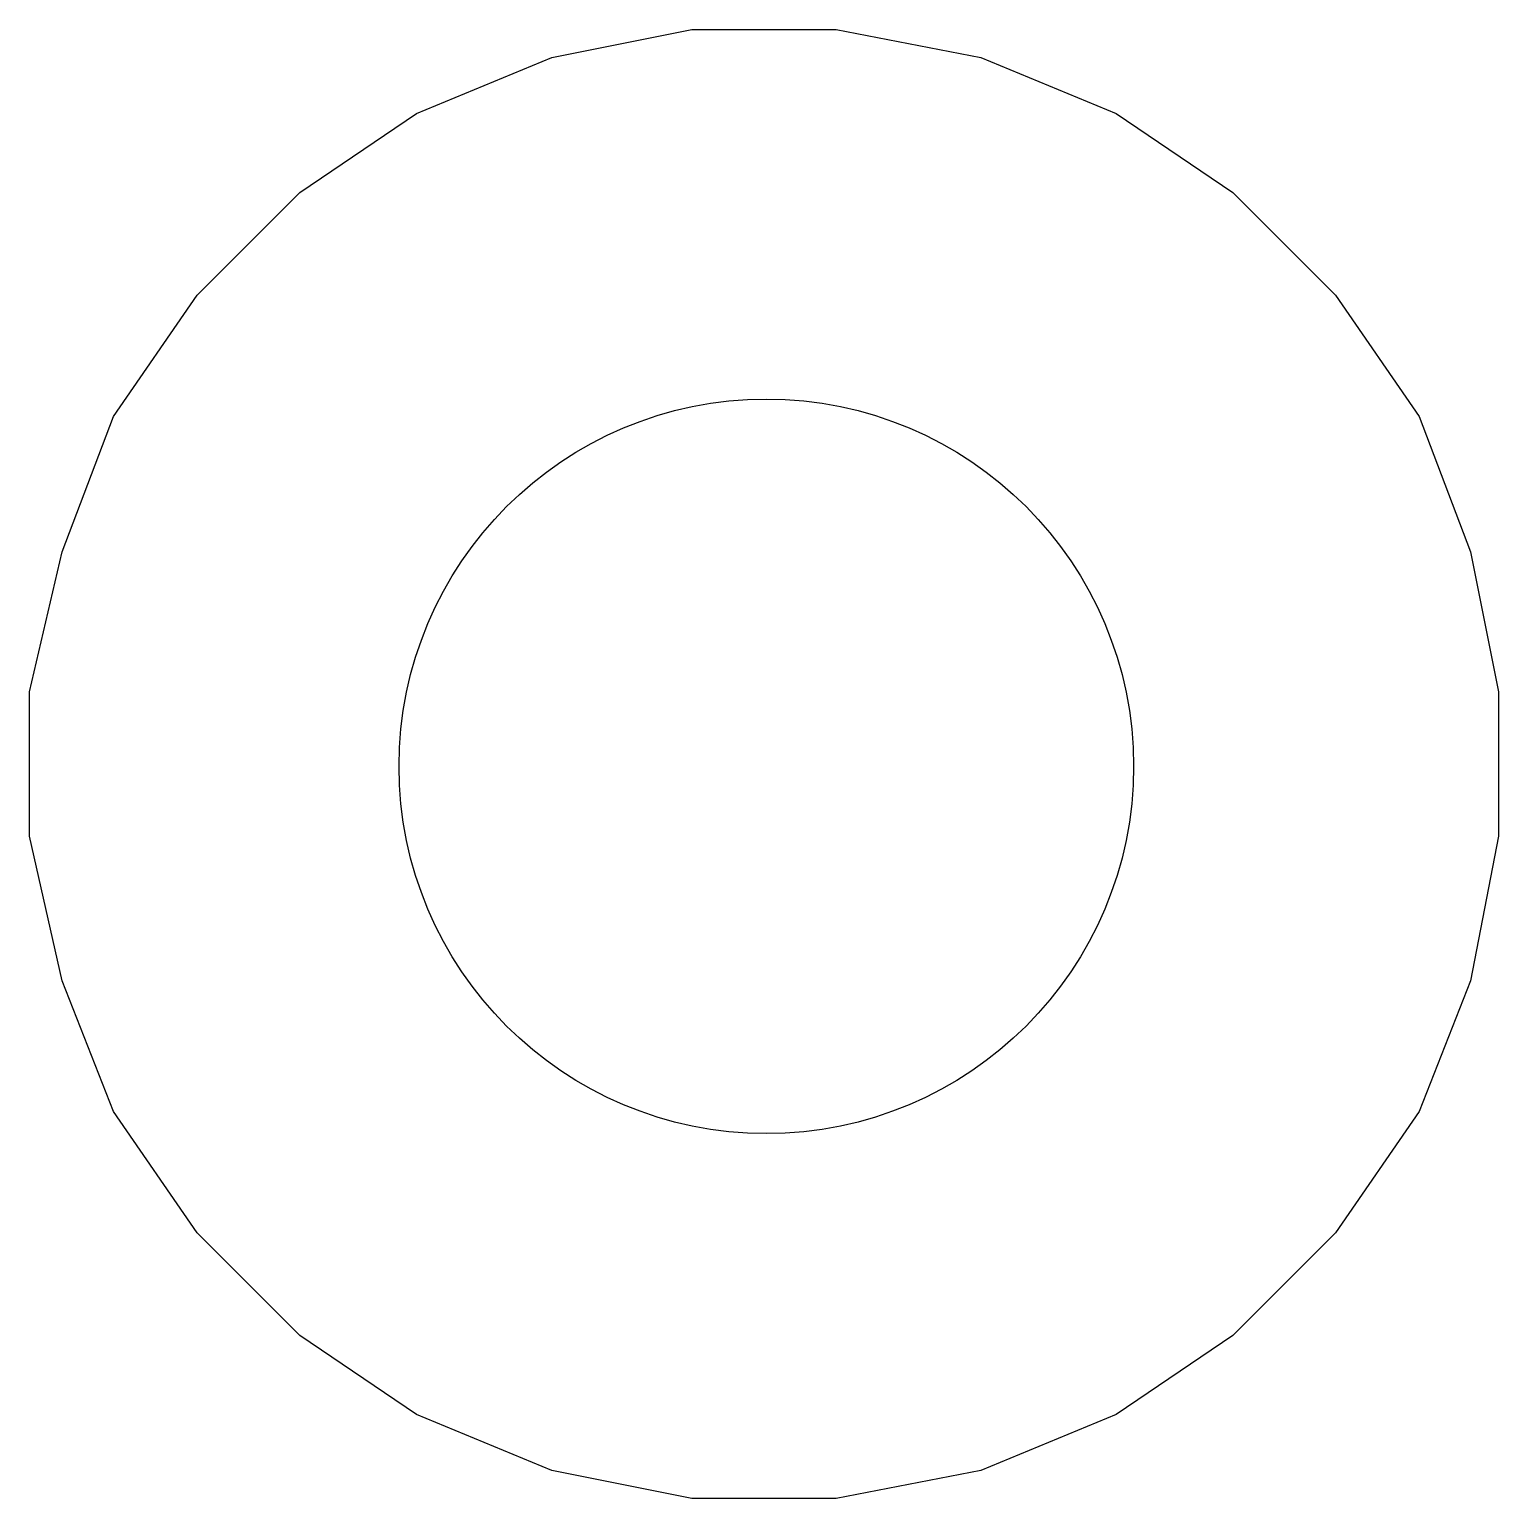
# Model space of a CAD drawing. Extents: x 15.1395 to 15.171, y -11.4525 to -11.421.
import ezdxf

# ---------------------------------------------------------------- set-up
doc = ezdxf.new("R2010")
doc.units = 0
doc.header["$MEASUREMENT"] = 0
doc.layers.add('BLACK', color=7, linetype='CONTINUOUS')

msp = doc.modelspace()

# ---------------------------------------------------------------- linework, layer by layer
at = {"layer": 'BLACK', "linetype": 'CONTINUOUS'}
for p, q in [((15.1507, -11.4216), (15.1537, -11.421)), ((15.1537, -11.421), (15.1568, -11.421)), ((15.1568, -11.421), (15.1599, -11.4216)), ((15.1478, -11.4228), (15.1507, -11.4216)), ((15.1599, -11.4216), (15.1628, -11.4228)), ((15.1453, -11.4245), (15.1478, -11.4228)), ((15.1628, -11.4228), (15.1653, -11.4245)), ((15.1431, -11.4267), (15.1453, -11.4245)), ((15.1653, -11.4245), (15.1675, -11.4267)), ((15.1413, -11.4293), (15.1431, -11.4267)), ((15.1675, -11.4267), (15.1693, -11.4293)), ((15.1402, -11.4322), (15.1413, -11.4293)), ((15.1693, -11.4293), (15.1704, -11.4322)), ((15.1395, -11.4352), (15.1402, -11.4322)), ((15.1704, -11.4322), (15.171, -11.4352)), ((15.1395, -11.4383), (15.1395, -11.4352)), ((15.171, -11.4352), (15.171, -11.4383)), ((15.1402, -11.4414), (15.1395, -11.4383)), ((15.171, -11.4383), (15.1704, -11.4414)), ((15.1413, -11.4442), (15.1402, -11.4414)), ((15.1704, -11.4414), (15.1693, -11.4442)), ((15.1431, -11.4468), (15.1413, -11.4442)), ((15.1693, -11.4442), (15.1675, -11.4468)), ((15.1453, -11.449), (15.1431, -11.4468)), ((15.1675, -11.4468), (15.1653, -11.449)), ((15.1478, -11.4507), (15.1453, -11.449)), ((15.1653, -11.449), (15.1628, -11.4507)), ((15.1507, -11.4519), (15.1478, -11.4507)), ((15.1628, -11.4507), (15.1599, -11.4519)), ((15.1537, -11.4525), (15.1507, -11.4519)), ((15.1599, -11.4519), (15.1568, -11.4525)), ((15.1568, -11.4525), (15.1537, -11.4525))]:
    msp.add_line(p, q, dxfattribs=at)
at = {"layer": 'BLACK'}
msp.add_circle((15.1553, -11.4368), 0.007874, dxfattribs=at)

doc.saveas('drawing.dxf')
